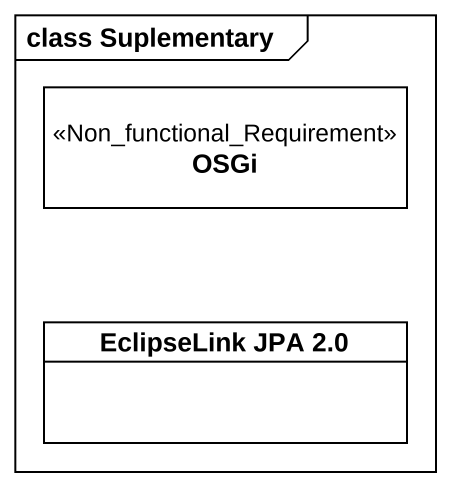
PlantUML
@startuml
mainframe class Suplementary
hide circle
hide empty members
class OSGi <<Non_functional_Requirement>>
class "EclipseLink JPA 2.0" as EclipseLink_JPA_2_0
@enduml
